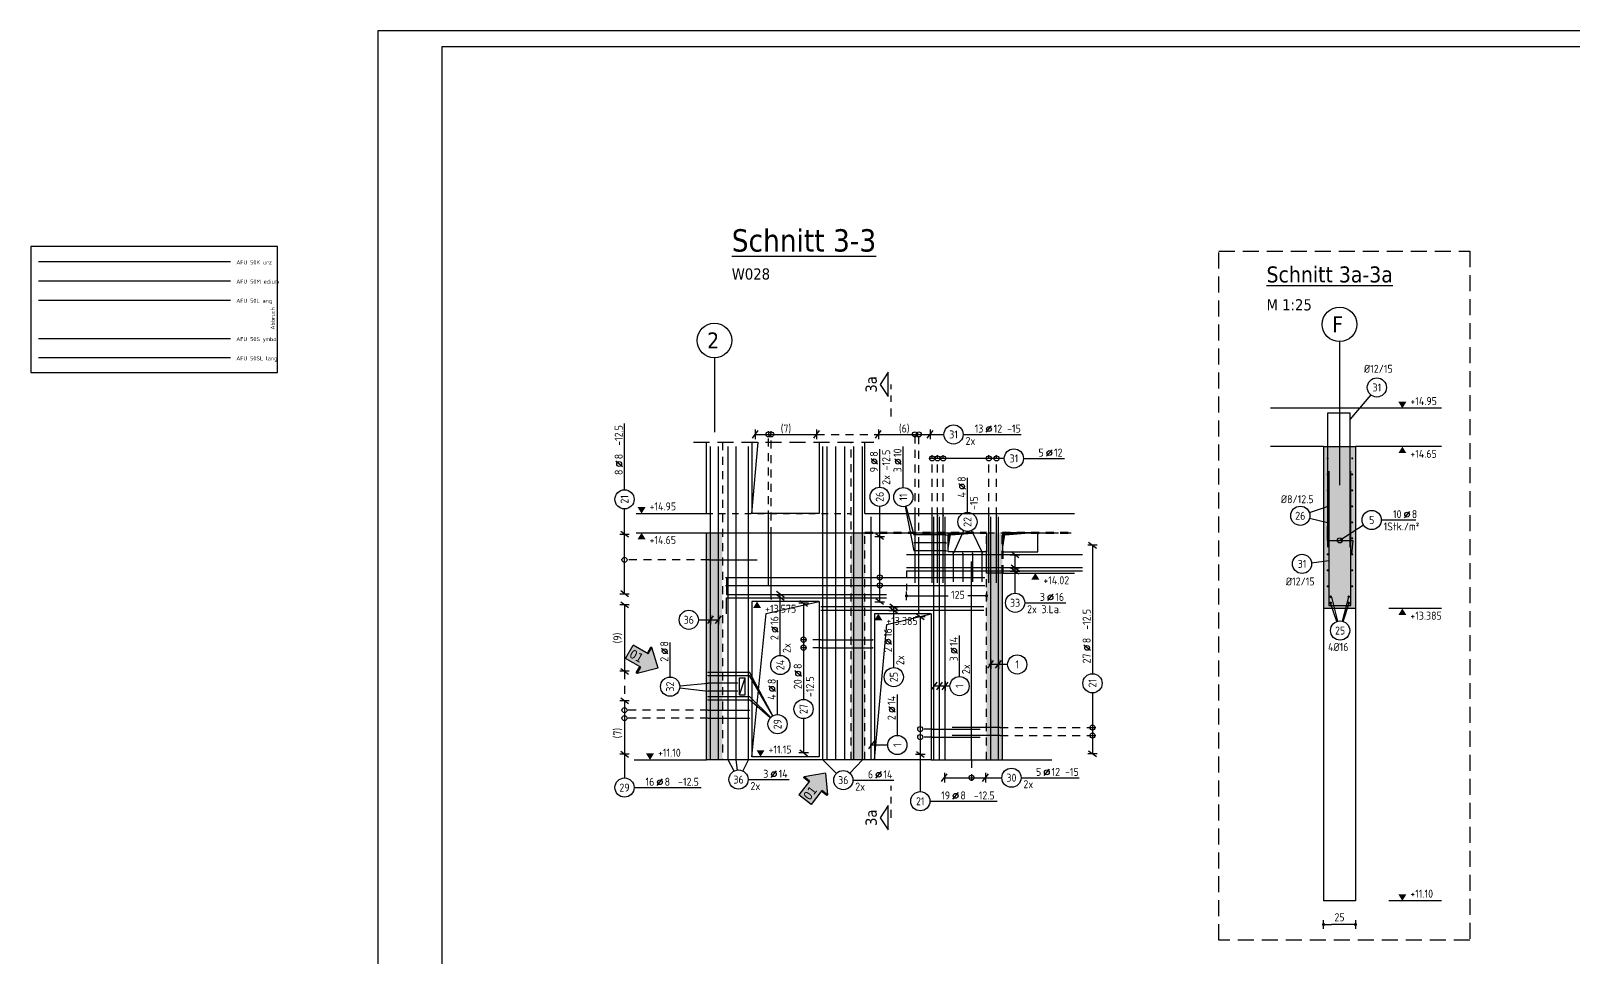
# Model space of a CAD drawing. Extents: x -4 to 83.9, y -5.7 to 50.5.
# Drawn here: x 0.58 to 24.68, y 28.98 to 43.46 of the extents above; entities that cross this region are included whole.
import ezdxf
from ezdxf.enums import TextEntityAlignment as Align

# ---------------------------------------------------------------- set-up
doc = ezdxf.new("R2010")
doc.units = 0
doc.header["$LTSCALE"] = 0.5
for name, pattern in [('AUSGEZOGEN', [1000.01, 1000, 0.01]), ('DASHDOTSMALL', [1.05, 0.5, -0.25, 0.05, -0.25]), ('DASHED', [0.75, 0.5, -0.25]), ('DOT', [0.175, 0.05, -0.125]), ('HIDDEN', [0.375, 0.25, -0.125]), ('HIDDEN4', [0.12, 0.02, -0.1]), ('PUNKT', [0.175, 0.05, -0.125]), ('STRICHLINIE', [0.75, 0.5, -0.25]), ('STRICHPUNKT2', [0.55, 0.25, -0.125, 0.05, -0.125]), ('VERDECKT', [0.375, 0.25, -0.125])]:
    doc.linetypes.add(name, pattern=pattern)
for name, color, linetype in [('ACHSEN', 7, 'Continuous'), ('AFU', 7, 'Continuous'), ('BETON', 7, 'Continuous'), ('DETAIL', 7, 'Continuous'), ('DRUEBER', 7, 'Continuous'), ('grau_hell', 7, 'Continuous'), ('grau_mittel', 7, 'Continuous'), ('HILFE', 7, 'Continuous'), ('index', 7, 'Continuous'), ('koten', 7, 'Continuous'), ('MASSE', 7, 'Continuous'), ('OBJEKT', 7, 'Continuous'), ('RAHMEN', 7, 'Continuous'), ('RND', 7, 'Continuous'), ('RND-1', 7, 'Continuous'), ('SCHATTEN', 15, 'Continuous'), ('SCHNITTE', 7, 'Continuous'), ('SFP_Achsen', 7, 'Continuous'), ('TEXT', 7, 'Continuous'), ('VERDECKT', 7, 'Continuous')]:
    doc.layers.add(name, color=color, linetype=linetype)
doc.styles.add('helv', font='tahoma.ttf')
doc.styles.add('txt', font='isocp.shx')
doc.linetypes.add('ABBRUCH', pattern='A,0.15,-0.15,["x",Standard,S=0.07,R=0,X=-0.1,Y=-0.0238],-0.005', length=0.305)
doc.linetypes.add('AFU_50K', pattern='A,0.15,["/",Standard,S=0.2,R=0,X=-0.01,Y=-0.1],0.07,["/",Standard,S=0.2,R=0,X=-0.01,Y=-0.1],0.15', length=0.37)
doc.linetypes.add('AFU_50L', pattern='A,0.75,["/",Standard,S=0.2,R=0,X=-0.01,Y=-0.1],0.07,["/",Standard,S=0.2,R=0,X=-0.01,Y=-0.1],0.75', length=1.57)
doc.linetypes.add('AFU_50M', pattern='A,0.45,["/",Standard,S=0.2,R=0,X=-0.01,Y=-0.1],0.07,["/",Standard,S=0.2,R=0,X=-0.01,Y=-0.1],0.45', length=0.97)
doc.linetypes.add('AFU_50S', pattern='A,0,-0.15,["/",Standard,S=0.2,R=0,X=-0.01,Y=-0.1],0,-0.07,["/",Standard,S=0.2,R=0,X=-0.01,Y=-0.1],-0.15', length=0.37)
doc.linetypes.add('AFU_50SL', pattern='A,0,-0.75,["/",Standard,S=0.2,R=0,X=-0.01,Y=-0.1],0,-0.07,["/",Standard,S=0.2,R=0,X=-0.01,Y=-0.1],-0.75', length=1.57)
doc.dimstyles.new('DOT_I', dxfattribs={"dimscale": 0.5, "dimtxt": 0.25, "dimasz": 0.25, "dimexe": 0.1, "dimexo": 0.3, "dimgap": 0.1, "dimtad": 1, "dimdec": 3, "dimzin": 3, "dimtxsty": 'txt', "dimblk": 'DOT', "dimblk1": 'DOT', "dimblk2": 'DOT', "dimsah": 1, "dimcen": 0.1, "dimse1": 1, "dimse2": 1, "dimazin": 0, "dimtfac": 1, "dimtdec": 4, "dimtix": 1, "dimtmove": 2, "dimatfit": 3, "dimfxl": 0, "dimtvp": 1, "dimtolj": 1, "dimtzin": 0, "dimarcsym": 0})

# ---------------------------------------------------------------- blocks, each defined once
blk = doc.blocks.new('DINA0')
at = {"layer": 'RAHMEN'}
for p, q in [((0, 84.1), (0, 0)), ((118.9, 84.1), (0, 84.1))]:
    blk.add_line(p, q, dxfattribs=at)
at = {"layer": 'RAHMEN', "color": 5}
for p, q in [((118.4, 83.6), (2, 83.6)), ((2, 83.6), (2, 0.5))]:
    blk.add_line(p, q, dxfattribs=at)
blk = doc.blocks.new('RND_LEI')
at = {"layer": 'RND', "color": 7, "linetype": 'Continuous'}
blk.add_line((1.022, 0.066), (1.19, 0.27), dxfattribs=at)
for centre, radius in [((0, 0), 0.3), ((1.106, 0.168), 0.075)]:
    blk.add_circle(centre, radius, dxfattribs=at)
at = {"layer": 'RND', "color": 7, "linetype": 'Continuous', "style": 'txt'}
blk.add_attdef('POSL', text='', height=0.25, dxfattribs=at).set_placement((0, 0), align=Align.MIDDLE)
blk.add_attdef('ANZ', text='', height=0.25, dxfattribs=at).set_placement((0.931, 0.057), align=Align.RIGHT)
for tag, p in [('DUM', (1.253, 0.057)), ('ABSTD', (1.674, 0.057)), ('POSTXT', (0.374, -0.327))]:
    blk.add_attdef(tag, p, '', height=0.25, dxfattribs=at)
blk = doc.blocks.new('lei_gre')
at = {"layer": 'RND', "color": 7, "linetype": 'Continuous'}
for p, q in [((-0.09, -0.12), (0.09, 0.12)), ((0, 0.15), (0, -0.15))]:
    blk.add_line(p, q, dxfattribs=at)
blk = doc.blocks.new('RND_HIN')
at = {"layer": 'RND', "color": 7, "linetype": 'Continuous'}
blk.add_circle((0, 0), 0.3, dxfattribs=at)
at = {"layer": 'RND', "color": 7, "linetype": 'Continuous', "style": 'txt'}
blk.add_attdef('POSI', text='', height=0.25, dxfattribs=at).set_placement((0, 0), align=Align.MIDDLE)
blk = doc.blocks.new('okrd_o')
at = {"layer": 'koten', "color": 7, "linetype": 'Continuous'}
blk.add_solid([(-0.125, 0.202), (0.125, 0.202), (0, 0)], dxfattribs=at)
at = {"layer": 'koten', "style": 'txt'}
blk.add_attdef('OKRD', (0.25, 0.1), '', height=0.25, dxfattribs=at)
blk = doc.blocks.new('okrd_u')
at = {"layer": 'koten', "color": 7, "linetype": 'Continuous'}
blk.add_solid([(-0.125, -0.202), (0.125, -0.202), (0, 0)], dxfattribs=at)
at = {"layer": 'koten', "style": 'txt'}
blk.add_attdef('OKRD', (0.25, -0.35), '', height=0.25, dxfattribs=at)
blk = doc.blocks.new('DOT')
at = {"layer": 'MASSE', "color": 7, "linetype": 'Continuous'}
for p, q in [((0, 0), (-1, 0)), ((0, 0.54), (0, -0.54))]:
    blk.add_line(p, q, dxfattribs=at)
at = {"layer": 'MASSE', "color": 7, "linetype": 'Continuous', "const_width": 0.2}
blk.add_lwpolyline([(-0.1, 0, 1), (0.1, 0, 1)], format="xyb", close=True, dxfattribs=at)
blk = doc.blocks.new('*D28')
at = {"layer": 'Defpoints', "color": 0, "linetype": 'AUSGEZOGEN', "transparency": 16777216}
for p in [(20.776, 29.488), (20.776, 29.488), (21.276, 29.488)]:
    blk.add_point(p, dxfattribs=at)
at = {"layer": 'MASSE', "color": 0, "linetype": 'AUSGEZOGEN', "lineweight": -2, "transparency": 16777216}
blk.add_line((21.151, 29.488), (20.901, 29.488), dxfattribs=at)
at = {"layer": 'MASSE', "color": 0, "linetype": 'AUSGEZOGEN', "lineweight": -2, "transparency": 16777216, "xscale": 0.125, "yscale": 0.125, "zscale": 0.125, "rotation": 180}
blk.add_blockref('DOT', (20.776, 29.488), dxfattribs=at)
at = {"layer": 'MASSE', "color": 0, "linetype": 'AUSGEZOGEN', "lineweight": -2, "transparency": 16777216, "xscale": 0.125, "yscale": 0.125, "zscale": 0.125}
blk.add_blockref('DOT', (21.276, 29.488), dxfattribs=at)
at = {"layer": 'MASSE', "color": 0, "linetype": 'AUSGEZOGEN', "transparency": 16777216, "insert": (21.026, 29.601), "char_height": 0.125, "attachment_point": 5, "style": 'txt'}
blk.add_mtext('\\A1;25', dxfattribs=at)
blk = doc.blocks.new('SCHN-2')
at = {"layer": 'SCHNITTE', "color": 6, "linetype": 'Continuous'}
blk.add_lwpolyline([(0.378, 0.088), (0, 0.34), (-0.378, 0.088)], close=True, dxfattribs=at)
at = {"layer": 'SCHNITTE', "color": 1, "linetype": 'DASHDOTSMALL', "style": 'helv'}
blk.add_attdef('SCHN-2', text='', height=0.35, dxfattribs=at).set_placement((0, 0.45), align=Align.CENTER)
blk = doc.blocks.new('*D49')
at = {"layer": 'Defpoints', "color": 0, "linetype": 'AUSGEZOGEN', "transparency": 16777216}
for p in [(14.261, 34.625), (14.261, 34.625), (15.511, 34.625)]:
    blk.add_point(p, dxfattribs=at)
at = {"layer": 'MASSE', "color": 0, "linetype": 'AUSGEZOGEN', "lineweight": -2, "transparency": 16777216}
for p, q in [((14.386, 34.625), (14.913, 34.625)), ((15.386, 34.625), (15.218, 34.625))]:
    blk.add_line(p, q, dxfattribs=at)
at = {"layer": 'MASSE', "color": 0, "linetype": 'AUSGEZOGEN', "lineweight": -2, "transparency": 16777216, "xscale": 0.125, "yscale": 0.125, "zscale": 0.125, "rotation": 180}
blk.add_blockref('DOT', (14.261, 34.625), dxfattribs=at)
at = {"layer": 'MASSE', "color": 0, "linetype": 'AUSGEZOGEN', "lineweight": -2, "transparency": 16777216, "xscale": 0.125, "yscale": 0.125, "zscale": 0.125}
blk.add_blockref('DOT', (15.511, 34.625), dxfattribs=at)
at = {"layer": 'MASSE', "color": 0, "linetype": 'AUSGEZOGEN', "transparency": 16777216, "insert": (15.065, 34.641), "char_height": 0.125, "attachment_point": 5, "style": 'txt'}
blk.add_mtext('\\A1;125', dxfattribs=at)
blk = doc.blocks.new('hin_ind5')
at = {"layer": 'grau_hell', "linetype": 'AUSGEZOGEN'}
h = blk.add_hatch(color=9, dxfattribs=at)
h.dxf.hatch_style = 2
h.paths.add_polyline_path([(0, 0), (0.619, -0.577), (0.619, -0.3), (1.306, -0.3), (1.306, 0.3), (0.619, 0.3), (0.619, 0.577)])
h.paths.add_polyline_path([(0.34, -0.274), (1.311, -0.274), (1.311, 0.274), (0.34, 0.274)], flags=9)
at = {"layer": 'OBJEKT', "linetype": 'AUSGEZOGEN'}
for points in [[(0.619, 0.3), (0.66, 0.3), (0.66, 0.577), (0.619, 0.577)], [(0.619, -0.577), (0.66, -0.577), (0.66, -0.3), (0.619, -0.3)]]:
    blk.add_hatch(color=1, dxfattribs=at).paths.add_polyline_path(points)
at = {"layer": 'OBJEKT', "color": 1, "linetype": 'AUSGEZOGEN'}
for p, q in [((0, 0), (0.619, 0.577)), ((0, 0), (0.619, -0.577)), ((0.619, 0.577), (0.619, 0.3)), ((0.619, 0.577), (0.66, 0.577)), ((0.619, 0.3), (1.306, 0.3)), ((0.66, 0.577), (0.66, 0.3)), ((1.306, 0.3), (1.306, -0.3)), ((0.619, -0.3), (0.619, -0.577)), ((0.619, -0.3), (1.306, -0.3)), ((0.66, -0.3), (0.66, -0.577))]:
    blk.add_line(p, q, dxfattribs=at)
at = {"layer": 'OBJEKT', "color": 7, "linetype": 'AUSGEZOGEN'}
blk.add_line((0.619, -0.577), (0.66, -0.577), dxfattribs=at)
at = {"layer": 'index', "color": 1, "linetype": 'Continuous', "style": 'helv'}
blk.add_attdef('INDEX', text='', height=0.35, rotation=360, dxfattribs=at).set_placement((1.259, 0), align=Align.MIDDLE_RIGHT)

msp = doc.modelspace()

# ---------------------------------------------------------------- hatches: boundary and pattern name
at = {"layer": 'grau_mittel'}
msp.add_hatch(color=61, dxfattribs=at).paths.add_polyline_path([(20.776, 34.4272), (21.276, 34.4272), (21.276, 36.9572), (20.776, 36.9572)])
h = msp.add_hatch(color=61, dxfattribs=at)
h.paths.add_polyline_path([(15.7612, 34.9806), (15.5112, 34.9806), (15.5112, 32.0606), (15.7612, 32.0606)])
h.paths.add_polyline_path([(15.7612, 35.6106), (15.5112, 35.6106), (15.5112, 35.3107), (15.5112, 34.9806), (15.7612, 34.9806)])
h.paths.add_polyline_path([(11.3862, 35.6106), (11.1362, 35.6106), (11.1362, 32.0606), (11.3862, 32.0606)])
h.paths.add_polyline_path([(13.3958, 32.0606), (13.6112, 32.0606), (13.6112, 35.6106), (13.3958, 35.6106)])

# ---------------------------------------------------------------- linework, layer by layer
at = {"layer": 'ACHSEN', "color": 140, "linetype": 'AUSGEZOGEN'}
for p, q in [((21.026, 38.5985), (21.026, 36.3527)), ((11.2612, 38.3465), (11.2612, 37.184))]:
    msp.add_line(p, q, dxfattribs=at)
at = {"layer": 'AFU', "color": 8, "linetype": 'AFU_50K'}
for p, q in [((3.7014, 39.8441), (0.7014, 39.8441)), ((20.776, 36.9572), (21.276, 36.9572)), ((15.5112, 34.9806), (15.5112, 35.3107)), ((15.5112, 34.9806), (15.5112, 35.3107)), ((15.7612, 34.9806), (15.5112, 34.9806)), ((21.276, 29.8572), (20.776, 29.8572))]:
    msp.add_line(p, q, dxfattribs=at)
at = {"layer": 'AFU', "color": 8, "linetype": 'AFU_50M'}
msp.add_line((3.7014, 39.5441), (0.7014, 39.5441), dxfattribs=at)
at = {"layer": 'AFU', "color": 8, "linetype": 'AFU_50L'}
for p, q in [((3.7014, 39.2441), (0.7014, 39.2441)), ((11.1362, 35.6106), (15.5112, 35.6106)), ((13.7609, 32.0606), (11.1362, 32.0606)), ((14.6459, 32.0606), (15.7612, 32.0606))]:
    msp.add_line(p, q, dxfattribs=at)
at = {"layer": 'AFU', "color": 8, "linetype": 'AFU_50S'}
msp.add_line((3.7014, 38.6441), (0.7014, 38.6441), dxfattribs=at)
at = {"layer": 'AFU', "color": 8, "linetype": 'AFU_50SL'}
msp.add_line((3.7014, 38.3441), (0.7014, 38.3441), dxfattribs=at)
at = {"layer": 'AFU', "color": 8, "linetype": 'ABBRUCH'}
msp.add_lwpolyline([(0.5829, 38.1179), (4.4374, 38.1179), (4.4374, 40.0847), (0.5829, 40.0847)], close=True, dxfattribs=at)
at = {"layer": 'BETON', "color": 6, "linetype": 'AUSGEZOGEN'}
for p, q in [((22.6182, 37.5572), (19.9491, 37.5572)), ((11.1362, 35.9106), (11.1362, 37.0248)), ((11.8462, 37.0248), (11.8462, 35.9106)), ((12.8962, 37.0248), (12.8962, 35.9106)), ((13.6112, 35.9106), (13.6112, 37.0248)), ((20.776, 36.9572), (19.9491, 36.9572)), ((20.776, 36.9572), (20.776, 34.4272)), ((22.6182, 36.9572), (21.276, 36.9572)), ((21.276, 36.9572), (21.276, 34.4272)), ((10.0388, 35.9106), (11.1362, 35.9106)), ((12.8962, 35.9106), (11.8462, 35.9106)), ((13.6112, 35.9106), (16.8835, 35.9106)), ((10.0388, 35.6106), (11.1362, 35.6106)), ((11.1362, 32.0606), (11.1362, 35.6106)), ((15.7612, 32.0606), (15.7612, 34.9806)), ((15.7612, 34.9806), (16.8835, 34.9806)), ((11.8462, 34.5356), (11.8462, 32.1106)), ((12.8962, 34.5356), (11.8462, 34.5356)), ((12.8962, 34.5356), (12.8962, 32.1106)), ((13.7609, 34.3456), (13.7609, 32.0606)), ((14.6459, 34.3456), (13.7609, 34.3456)), ((14.6459, 34.3456), (14.6459, 32.0606)), ((21.276, 34.4272), (20.776, 34.4272)), ((11.6512, 33.0756), (11.6512, 33.3456)), ((11.6512, 33.3456), (11.7412, 33.3456)), ((11.7412, 33.0756), (11.7412, 33.3456)), ((11.6512, 33.0756), (11.7412, 33.0756)), ((10.006, 32.0606), (11.1362, 32.0606)), ((12.8962, 32.1106), (11.8462, 32.1106)), ((14.6459, 32.0606), (13.7609, 32.0606)), ((15.7612, 32.0606), (16.5322, 32.0606))]:
    msp.add_line(p, q, dxfattribs=at)
for points in [[(15.5112, 35.6106), (15.5112, 35.3107), (14.9112, 35.3107), (14.9112, 35.6106)], [(15.7612, 35.6107), (15.7612, 35.3107), (16.3112, 35.3107), (16.3112, 35.6107)]]:
    msp.add_lwpolyline(points, close=True, dxfattribs=at)
at = {"layer": 'DETAIL', "color": 102, "linetype": 'STRICHLINIE'}
msp.add_lwpolyline([(19.1416, 29.2407), (19.1416, 40.0127), (23.0618, 40.0127), (23.0618, 29.2407)], close=True, dxfattribs=at)
at = {"layer": 'DRUEBER', "color": 7, "linetype": 'PUNKT'}
msp.add_line((11.1362, 35.9106), (13.3958, 35.9106), dxfattribs=at)
at = {"layer": 'DRUEBER', "color": 7, "linetype": 'DOT'}
msp.add_line((11.1362, 35.6106), (16.8835, 35.6106), dxfattribs=at)
at = {"layer": 'HILFE', "color": 102, "linetype": 'DASHED'}
msp.add_line((10.936, 37.0248), (13.7519, 37.0248), dxfattribs=at)
at = {"layer": 'HILFE', "color": 102, "linetype": 'AUSGEZOGEN'}
for p, q in [((11.8462, 35.9106), (11.9466, 37.0248)), ((12.0709, 34.3473), (12.8962, 34.5356)), ((11.8462, 32.1106), (12.0709, 34.3473)), ((13.9536, 34.1787), (14.6459, 34.3456)), ((22.6182, 34.4272), (21.7973, 34.4272)), ((13.7609, 32.0606), (13.9536, 34.1787)), ((22.6182, 29.8572), (21.7973, 29.8572))]:
    msp.add_line(p, q, dxfattribs=at)
at = {"layer": 'MASSE', "color": 102, "linetype": 'HIDDEN4'}
msp.add_line((14.2612, 35.0105), (14.2612, 34.6255), dxfattribs=at)
at = {"layer": 'OBJEKT', "color": 7, "linetype": 'AUSGEZOGEN'}
for p, q in [((20.776, 34.4272), (20.776, 29.8572)), ((21.276, 34.4272), (21.276, 29.8572)), ((11.6512, 33.0756), (11.7412, 33.3456))]:
    msp.add_line(p, q, dxfattribs=at)
at = {"layer": 'RND', "color": 102, "linetype": 'AUSGEZOGEN'}
for p, q in [((21.5128, 37.7676), (21.186, 37.3799)), ((15.7898, 36.7733), (14.6259, 36.7733)), ((14.241, 36.0219), (14.3782, 35.3274)), ((14.2525, 36.0246), (14.3782, 35.5774)), ((20.555, 35.9259), (20.8401, 36.0241)), ((20.559, 35.8419), (20.8401, 35.7741)), ((21.4025, 35.7297), (21.0325, 35.4918)), ((15.1532, 35.6438), (14.9964, 35.2921)), ((15.2786, 35.6454), (15.4464, 35.2921)), ((15.9587, 34.6673), (15.9587, 35.2666)), ((20.5894, 35.1437), (20.8606, 35.1779)), ((12.2901, 33.6941), (12.2901, 34.6483)), ((20.9855, 34.2241), (20.8804, 34.524)), ((20.9985, 34.228), (20.9037, 34.6056)), ((21.0721, 34.2279), (21.1692, 34.6085)), ((21.0818, 34.2251), (21.175, 34.5094)), ((11.0109, 34.2505), (11.3422, 34.2505)), ((14.0628, 33.5054), (14.0628, 34.4521)), ((15.8417, 33.5528), (15.5453, 33.5528)), ((10.7184, 33.2201), (11.1612, 33.2613)), ((12.1761, 32.7512), (11.8104, 33.4298)), ((12.1725, 32.7492), (11.8104, 33.3798)), ((10.718, 33.1886), (11.1612, 33.1363)), ((12.1404, 32.7244), (11.8104, 33.0493)), ((14.9408, 33.2147), (14.6844, 33.2147)), ((12.1341, 32.7176), (11.8104, 32.9993)), ((13.969, 32.2933), (13.6923, 32.2933)), ((11.5672, 31.8856), (11.4742, 32.0606)), ((11.6196, 31.902), (11.6005, 32.0606)), ((11.7059, 31.8866), (11.7951, 32.0606)), ((13.1674, 31.8497), (12.9535, 32.0606)), ((13.3776, 31.8531), (13.5747, 32.0606))]:
    msp.add_line(p, q, dxfattribs=at)
at = {"layer": 'RND', "color": 7, "linetype": 'AUSGEZOGEN'}
for p, q in [((9.8568, 36.2831), (9.8568, 37.3196)), ((11.8993, 37.1484), (12.8578, 37.1484)), ((13.8219, 37.1484), (14.6308, 37.1484)), ((14.6308, 37.1484), (14.8465, 37.1484)), ((15.1465, 37.1484), (16.0527, 37.1484)), ((13.8431, 36.3239), (13.8431, 36.9184)), ((14.2119, 36.3191), (14.2119, 36.9591)), ((16.0898, 36.7733), (16.7298, 36.7733)), ((15.2142, 35.9308), (15.2142, 36.4708)), ((9.8568, 35.5872), (9.8568, 35.9831)), ((13.8431, 35.5512), (13.8431, 36.0239)), ((21.6787, 35.8108), (22.2187, 35.8108)), ((9.8568, 34.656), (9.8568, 35.5872)), ((13.8431, 34.5326), (13.8431, 35.5512)), ((17.1672, 35.4178), (17.1672, 33.4084)), ((9.8568, 34.4865), (9.8568, 33.4453)), ((12.6537, 34.5082), (12.6537, 33.0055)), ((16.1087, 34.5173), (16.7487, 34.5173)), ((12.2901, 33.6941), (12.2901, 34.3341)), ((14.4768, 34.2986), (14.4768, 32.1475)), ((14.0628, 33.5054), (14.0628, 34.1454)), ((15.0908, 33.3647), (15.0908, 34.0047)), ((10.569, 33.3562), (10.569, 33.8962)), ((12.2473, 32.7691), (12.2473, 33.3091)), ((14.119, 32.4433), (14.119, 33.0833)), ((17.1672, 33.1084), (17.1672, 32.1568)), ((9.8568, 32.9861), (9.8568, 32.1504)), ((12.6537, 32.7055), (12.6537, 32.1709)), ((9.8568, 32.1504), (9.8568, 31.7778)), ((14.4768, 32.1475), (14.4768, 31.5646)), ((10.0068, 31.6278), (11.053, 31.6278)), ((11.7876, 31.7531), (12.4276, 31.7531)), ((13.4242, 31.7444), (14.0642, 31.7444)), ((14.8536, 31.7819), (15.4953, 31.7819)), ((15.4953, 31.7819), (15.7512, 31.7819)), ((16.0512, 31.7819), (16.9574, 31.7819)), ((14.6268, 31.4146), (15.6793, 31.4146))]:
    msp.add_line(p, q, dxfattribs=at)
at = {"layer": 'RND', "color": 102, "linetype": 'VERDECKT'}
for p, q in [((12.1051, 35.8322), (12.1051, 37.1984)), ((12.147, 35.5761), (12.147, 37.1984)), ((14.3945, 35.8804), (14.3945, 37.1984)), ((14.4534, 35.419), (14.4534, 37.1984)), ((14.6612, 35.8804), (14.6612, 36.8233)), ((14.7464, 35.8804), (14.7464, 36.8233)), ((14.8353, 35.8804), (14.8353, 36.8233)), ((15.5466, 35.8804), (15.5466, 36.8233)), ((15.6687, 35.8804), (15.6687, 36.8233)), ((11.1764, 35.1883), (9.8068, 35.1883)), ((12.9259, 33.9398), (12.6037, 33.9398)), ((12.9259, 33.8148), (12.6037, 33.8148)), ((11.1612, 32.838), (9.8068, 32.838)), ((11.1612, 32.713), (9.8068, 32.713)), ((14.6643, 32.5417), (14.4268, 32.5417)), ((15.7266, 32.5658), (17.2172, 32.5658)), ((14.6643, 32.4167), (14.4268, 32.4167)), ((15.7266, 32.4408), (17.2172, 32.4408)), ((15.2772, 32.0606), (15.2772, 31.7319))]:
    msp.add_line(p, q, dxfattribs=at)
at = {"layer": 'RND', "color": 7, "linetype": 'VERDECKT'}
for p, q in [((12.8578, 37.1484), (13.8219, 37.1484)), ((9.8568, 33.4453), (9.8568, 32.9861))]:
    msp.add_line(p, q, dxfattribs=at)
at = {"layer": 'RND', "color": 1, "linetype": 'AUSGEZOGEN'}
for points in [[(20.846, 35.3847), (20.846, 37.4847), (21.186, 37.4847), (21.186, 35.3847)], [(11.2022, 32.0606), (11.2022, 36.9606)], [(11.3242, 32.0606), (11.3242, 36.9606)], [(11.4742, 32.0606), (11.4742, 36.9606)], [(11.6005, 32.0606), (11.6005, 36.9606)], [(11.7951, 32.0606), (11.7951, 36.9606)], [(12.9535, 32.0606), (12.9535, 36.9606)], [(13.0235, 32.0606), (13.0235, 36.9606)], [(13.1565, 32.0606), (13.1565, 36.9606)], [(13.2963, 32.0606), (13.2963, 36.9606)], [(13.4386, 32.0606), (13.4386, 36.9606)], [(13.5747, 32.0606), (13.5747, 36.9606)], [(20.8606, 36.5765), (20.8606, 34.4765), (21.2006, 34.4765), (21.2006, 36.5765)], [(12.1051, 34.7822), (12.1051, 35.8322)], [(13.7109, 32.0606), (13.7109, 35.8606)], [(14.3945, 34.8304), (14.3945, 35.8804)], [(14.6612, 34.8304), (14.6612, 35.8804)], [(14.6907, 32.0606), (14.6907, 35.8606)], [(14.7464, 34.8304), (14.7464, 35.8804)], [(14.776, 32.0606), (14.776, 35.8606)], [(14.8353, 34.8304), (14.8353, 35.8804)], [(14.8659, 32.0606), (14.8659, 35.8606)], [(15.5466, 34.8304), (15.5466, 35.8804)], [(15.5772, 32.0606), (15.5772, 35.8606)], [(15.6687, 34.8304), (15.6687, 35.8804)], [(15.6992, 32.0606), (15.6992, 35.8606)], [(12.147, 34.5761), (12.147, 35.6261)], [(14.8782, 35.5774), (14.3782, 35.5774)], [(14.8782, 35.4524), (14.3782, 35.4524)], [(14.4534, 34.369), (14.4534, 35.419)], [(11.1764, 35.1883), (11.9264, 35.1883)], [(17.0112, 35.2666), (14.2612, 35.2666)], [(14.8782, 35.3274), (14.3782, 35.3274)], [(14.9902, 35.2921), (14.9902, 34.8421)], [(15.1402, 35.2921), (15.1402, 34.8421)], [(15.2902, 35.2921), (15.2902, 34.8421)], [(15.4402, 35.2921), (15.4402, 34.8421)], [(17.0112, 35.0605), (14.2612, 35.0605)], [(17.0112, 35.0105), (14.2612, 35.0105)], [(15.2772, 32.0606), (15.2772, 35.1606)], [(11.4362, 34.9131), (15.4862, 34.9131)], [(11.4362, 34.7881), (15.4862, 34.7881)], [(11.4488, 34.8983), (11.4488, 34.6483), (13.9488, 34.6483)], [(11.4488, 34.3457), (11.4488, 34.5957), (13.9488, 34.5957)], [(15.4712, 34.4521), (12.9212, 34.4521)], [(15.4712, 34.3957), (12.9212, 34.3957)], [(12.9259, 33.9398), (13.7359, 33.9398)], [(12.9259, 33.8148), (13.7359, 33.8148)], [(11.1612, 33.4298), (11.8104, 33.4298)], [(11.1612, 33.3798), (11.8104, 33.3798)], [(11.6212, 33.2613), (11.1612, 33.2613)], [(11.6212, 33.1363), (11.1612, 33.1363)], [(11.1612, 33.0493), (11.8104, 33.0493)], [(11.1612, 32.9993), (11.8104, 32.9993)], [(11.1612, 32.838), (11.8104, 32.838)], [(11.1612, 32.713), (11.8104, 32.713)], [(14.6643, 32.5417), (15.4143, 32.5417)], [(15.7266, 32.5658), (14.9766, 32.5658)], [(14.6643, 32.4167), (15.4143, 32.4167)], [(15.7266, 32.4408), (14.9766, 32.4408)]]:
    msp.add_lwpolyline(points, dxfattribs=at)
at = {"layer": 'RND', "color": 7, "linetype": 'AUSGEZOGEN'}
for points, const_width in [([(20.8321, 36.7741, 1), (20.8481, 36.7741, 1)], 0.016), ([(21.2169, 36.7741, 1), (21.2329, 36.7741, 1)], 0.016), ([(20.8321, 36.5241, 1), (20.8481, 36.5241, 1)], 0.016), ([(21.2169, 36.5241, 1), (21.2329, 36.5241, 1)], 0.016), ([(20.8321, 36.2741, 1), (20.8481, 36.2741, 1)], 0.016), ([(21.2169, 36.2741, 1), (21.2329, 36.2741, 1)], 0.016), ([(20.8321, 36.0241, 1), (20.8481, 36.0241, 1)], 0.016), ([(21.2169, 36.0241, 1), (21.2329, 36.0241, 1)], 0.016), ([(12.0988, 35.8322, 1), (12.1113, 35.8322, 1)], 0.0125), ([(14.3882, 35.8804, 1), (14.4007, 35.8804, 1)], 0.0125), ([(14.6549, 35.8804, 1), (14.6674, 35.8804, 1)], 0.0125), ([(14.7401, 35.8804, 1), (14.7526, 35.8804, 1)], 0.0125), ([(14.8291, 35.8804, 1), (14.8416, 35.8804, 1)], 0.0125), ([(15.5404, 35.8804, 1), (15.5529, 35.8804, 1)], 0.0125), ([(15.6624, 35.8804, 1), (15.6749, 35.8804, 1)], 0.0125), ([(20.8321, 35.7741, 1), (20.8481, 35.7741, 1)], 0.016), ([(21.2169, 35.7741, 1), (21.2329, 35.7741, 1)], 0.016), ([(14.8844, 35.5774, -1), (14.8719, 35.5774, -1)], 0.0125), ([(14.8844, 35.4524, -1), (14.8719, 35.4524, -1)], 0.0125), ([(20.8321, 35.5241, 1), (20.8481, 35.5241, 1)], 0.016), ([(21.2169, 35.5241, 1), (21.2329, 35.5241, 1)], 0.016), ([(11.1702, 35.1883, 1), (11.1827, 35.1883, 1)], 0.0125), ([(14.8844, 35.3274, -1), (14.8719, 35.3274, -1)], 0.0125), ([(14.9839, 35.2921, 1), (14.9964, 35.2921, 1)], 0.0125), ([(15.1339, 35.2921, 1), (15.1464, 35.2921, 1)], 0.0125), ([(15.2839, 35.2921, 1), (15.2964, 35.2921, 1)], 0.0125), ([(15.4339, 35.2921, 1), (15.4464, 35.2921, 1)], 0.0125), ([(20.8321, 35.2741, 1), (20.8481, 35.2741, 1)], 0.016), ([(21.2169, 35.2741, 1), (21.2329, 35.2741, 1)], 0.016), ([(20.8321, 35.0241, 1), (20.8481, 35.0241, 1)], 0.016), ([(21.2169, 35.0241, 1), (21.2329, 35.0241, 1)], 0.016), ([(20.8321, 34.7741, 1), (20.8481, 34.7741, 1)], 0.016), ([(21.2169, 34.7741, 1), (21.2329, 34.7741, 1)], 0.016), ([(12.1408, 34.5761, 1), (12.1533, 34.5761, 1)], 0.0125), ([(20.8777, 34.611, 1), (20.8977, 34.611, 1)], 0.02), ([(20.8777, 34.5147, 1), (20.8977, 34.5147, 1)], 0.02), ([(21.1603, 34.611, 1), (21.1803, 34.611, 1)], 0.02), ([(21.1603, 34.5147, 1), (21.1803, 34.5147, 1)], 0.02), ([(14.4472, 34.369, 1), (14.4597, 34.369, 1)], 0.0125), ([(12.9209, 33.9398, 1), (12.9309, 33.9398, 1)], 0.01), ([(12.9209, 33.8148, 1), (12.9309, 33.8148, 1)], 0.01), ([(13.7309, 33.9398, 1), (13.7409, 33.9398, 1)], 0.01), ([(13.7309, 33.8148, 1), (13.7409, 33.8148, 1)], 0.01), ([(11.1562, 33.4298, 1), (11.1662, 33.4298, 1)], 0.01), ([(11.1562, 33.3798, 1), (11.1662, 33.3798, 1)], 0.01), ([(11.1562, 33.2613, 1), (11.1662, 33.2613, 1)], 0.01), ([(11.6162, 33.2613, 1), (11.6262, 33.2613, 1)], 0.01), ([(11.8054, 33.4298, 1), (11.8154, 33.4298, 1)], 0.01), ([(11.8054, 33.3798, 1), (11.8154, 33.3798, 1)], 0.01), ([(11.1562, 33.1363, 1), (11.1662, 33.1363, 1)], 0.01), ([(11.1562, 33.0493, 1), (11.1662, 33.0493, 1)], 0.01), ([(11.1562, 32.9993, 1), (11.1662, 32.9993, 1)], 0.01), ([(11.6162, 33.1363, 1), (11.6262, 33.1363, 1)], 0.01), ([(11.8054, 33.0493, 1), (11.8154, 33.0493, 1)], 0.01), ([(11.8054, 32.9993, 1), (11.8154, 32.9993, 1)], 0.01), ([(11.1562, 32.838, 1), (11.1662, 32.838, 1)], 0.01), ([(11.8054, 32.838, 1), (11.8154, 32.838, 1)], 0.01), ([(11.1562, 32.713, 1), (11.1662, 32.713, 1)], 0.01), ([(11.8054, 32.713, 1), (11.8154, 32.713, 1)], 0.01), ([(14.6727, 32.5417, 1), (14.6827, 32.5417, 1)], 0.01), ([(15.7216, 32.5658, 1), (15.7316, 32.5658, 1)], 0.01), ([(14.6727, 32.4167, 1), (14.6827, 32.4167, 1)], 0.01), ([(15.7216, 32.4408, 1), (15.7316, 32.4408, 1)], 0.01)]:
    msp.add_lwpolyline(points, format="xyb", close=True, dxfattribs=dict(at, const_width=const_width))
for centre in [(12.1051, 37.1484), (12.147, 37.1484), (14.3945, 37.1484), (14.4534, 37.1484), (14.6612, 36.7733), (14.7464, 36.7733), (14.8353, 36.7733), (15.5466, 36.7733), (15.6687, 36.7733), (21.0325, 35.4918), (9.8568, 35.1883), (13.8431, 34.9131), (13.8431, 34.7881), (12.6537, 33.9398), (12.6537, 33.8148), (9.8568, 32.838), (9.8568, 32.713), (14.4768, 32.5417), (17.1672, 32.5658), (14.4768, 32.4167), (17.1672, 32.4408), (15.2772, 31.7819)]:
    msp.add_circle(centre, 0.04, dxfattribs=at)
at = {"layer": 'RND-1', "color": 1, "linetype": 'AUSGEZOGEN'}
msp.add_lwpolyline([(20.8325, 35.7118), (20.8325, 35.4918), (21.2325, 35.4918), (21.2133, 35.2727)], dxfattribs=at)
at = {"layer": 'SCHATTEN', "color": 1, "linetype": 'AUSGEZOGEN'}
for points in [[(14.9112, 35.3107, 0, 0.0489, 0), (14.9356, 35.6086, 0, 0, 0), (14.912, 35.5879, 0.0455, 0, 0), (15.5112, 35.6106, 0, 0, 0)], [(15.7612, 35.3107, 0, 0.0489, 0), (15.7856, 35.6086, 0, 0, 0), (15.7621, 35.5877, 0.0458, 0, 0), (16.3112, 35.6106, 0, 0, 0)]]:
    msp.add_lwpolyline(points, format="xyseb", dxfattribs=at)
at = {"layer": 'SCHNITTE', "color": 6, "linetype": 'STRICHPUNKT2'}
for p, q in [((14.0217, 37.4305), (14.0217, 37.9305)), ((14.0217, 31.1563), (14.0217, 31.6563))]:
    msp.add_line(p, q, dxfattribs=at)
at = {"layer": 'SFP_Achsen', "color": 7, "linetype": 'AUSGEZOGEN'}
for centre in [(21.026, 38.869), (11.2612, 38.617)]:
    msp.add_circle(centre, 0.2705, dxfattribs=at)
at = {"layer": 'VERDECKT', "color": 7, "linetype": 'VERDECKT', "lineweight": -2}
msp.add_line((11.3862, 37.0248), (11.3862, 32.0606), dxfattribs=at)
at = {"layer": 'VERDECKT', "color": 7, "linetype": 'VERDECKT'}
for p, q in [((13.3958, 32.0606), (13.3958, 37.0248)), ((13.6112, 32.0606), (13.6112, 35.6106)), ((15.5112, 32.0606), (15.5112, 35.6106))]:
    msp.add_line(p, q, dxfattribs=at)
at = {"layer": 'VERDECKT', "color": 7, "linetype": 'HIDDEN', "lineweight": 70}
for p, q in [((13.6112, 35.6106), (15.5112, 35.6106)), ((15.7612, 34.9806), (15.7612, 35.6106)), ((15.7612, 35.6106), (16.8835, 35.6106))]:
    msp.add_line(p, q, dxfattribs=at)

# ---------------------------------------------------------------- block references
at = {"layer": 'index', "color": 7, "linetype": 'AUSGEZOGEN'}
ref = msp.add_blockref('hin_ind5', (10.3848, 33.4926), dxfattribs=dict(at, xscale=0.3999999999999999, yscale=0.3999999999999999, zscale=0.3999999999999999, rotation=150.480892073998))
ref.add_attrib('INDEX', '01', dxfattribs={"color": 1, "linetype": 'Continuous', "height": 0.14, "rotation": 330.48089, "style": 'helv'}).set_placement((10.1361, 33.6335), align=Align.MIDDLE_RIGHT)
ref = msp.add_blockref('hin_ind5', (12.995, 31.8527), dxfattribs=dict(at, xscale=0.3999999999999999, yscale=0.3999999999999999, zscale=0.3999999999999999, rotation=232.3002870952723))
ref.add_attrib('INDEX', '01', dxfattribs={"color": 1, "linetype": 'Continuous', "height": 0.14, "rotation": 52.30029, "style": 'helv'}).set_placement((12.8202, 31.6266), align=Align.MIDDLE_RIGHT)
at = {"layer": 'koten', "color": 7, "linetype": 'AUSGEZOGEN', "xscale": 0.5, "yscale": 0.5, "zscale": 0.5}
for name, p, values in [('okrd_o', (22.0078, 37.5572), {'OKRD': '+14.95'}), ('okrd_u', (22.0078, 36.9572), {'OKRD': '+14.65'}), ('okrd_o', (10.1231, 35.9106), {'OKRD': '+14.95'}), ('okrd_o', (10.2551, 32.0606), {'OKRD': '+11.10'})]:
    msp.add_blockref(name, p, dxfattribs=at).add_auto_attribs(values)
at = {"layer": 'koten', "color": 102, "linetype": 'AUSGEZOGEN', "xscale": 0.5, "yscale": 0.5, "zscale": 0.5}
for p, values in [((10.1231, 35.6106), {'OKRD': '+14.65'}), ((11.9274, 34.5356), {'OKRD': '+13.575'}), ((13.8215, 34.3456), {'OKRD': '+13.385'}), ((22.0078, 34.4272), {'OKRD': '+13.385'})]:
    msp.add_blockref('okrd_u', p, dxfattribs=at).add_auto_attribs(values)
at = {"layer": 'koten', "color": 8, "linetype": 'AFU_50K', "xscale": 0.5, "yscale": 0.5, "zscale": 0.5}
msp.add_blockref('okrd_u', (16.2744, 34.9806), dxfattribs=at).add_auto_attribs({'OKRD': '+14.02'})
at = {"layer": 'koten', "color": 6, "linetype": 'AUSGEZOGEN', "xscale": 0.5, "yscale": 0.5, "zscale": 0.5}
msp.add_blockref('okrd_o', (11.9813, 32.1106), dxfattribs=at).add_auto_attribs({'OKRD': '+11.15'})
at = {"layer": 'koten', "color": 7, "linetype": 'AUSGEZOGEN'}
ref = msp.add_blockref('okrd_o', (22.0078, 29.8572), dxfattribs=dict(at, xscale=0.5, yscale=0.5, zscale=0.5))
ref.add_attrib('OKRD', '+11.10', (22.1328, 29.9072), dxfattribs={"layer": '0', "color": 0, "linetype": 'ByBlock', "height": 0.125, "style": 'txt'})
at = {"layer": 'RAHMEN', "color": 7, "linetype": 'AUSGEZOGEN', "xscale": 0.5, "yscale": 0.5, "zscale": 0.5}
msp.add_blockref('DINA0', (6.0012, 1.4073), dxfattribs=at)
at = {"layer": 'RND', "color": 7, "linetype": 'AUSGEZOGEN', "xscale": 0.5, "yscale": 0.5, "zscale": 0.5}
for name, p, values in [('RND_HIN', (21.6095, 37.8823), {'POSI': '31'}), ('RND_LEI', (14.9965, 37.1484), {'POSL': '31', 'DUM': '12', 'ANZ': '13', 'ABSTD': '-15', 'POSTXT': '2x'}), ('RND_LEI', (15.9398, 36.7733), {'POSL': '31', 'DUM': '12', 'ANZ': '5'}), ('RND_HIN', (20.4132, 35.8771), {'POSI': '26'}), ('RND_LEI', (21.5287, 35.8108), {'POSL': '5', 'DUM': '8', 'ANZ': '10', 'POSTXT': '1Stk./m²'}), ('RND_HIN', (20.4406, 35.1248), {'POSI': '31'}), ('RND_LEI', (15.9587, 34.5173), {'POSL': '33', 'DUM': '16', 'ANZ': '3', 'POSTXT': '2x 3.La.'}), ('RND_HIN', (10.8609, 34.2505), {'POSI': '36'}), ('RND_HIN', (21.0351, 34.0825), {'POSI': '25'}), ('RND_HIN', (15.9917, 33.5528), {'POSI': '1'}), ('RND_LEI', (11.6376, 31.7531), {'POSL': '36', 'DUM': '14', 'ANZ': '3', 'POSTXT': '2x'}), ('RND_LEI', (13.2742, 31.7444), {'POSL': '36', 'DUM': '14', 'ANZ': '6', 'POSTXT': '2x'}), ('RND_LEI', (15.9012, 31.7819), {'POSL': '30', 'DUM': '12', 'ANZ': '5', 'ABSTD': '-15', 'POSTXT': '2x'}), ('RND_LEI', (9.8568, 31.6278), {'POSL': '29', 'DUM': '8', 'ANZ': '16', 'ABSTD': '-12.5'}), ('RND_LEI', (14.4768, 31.4146), {'POSL': '21', 'DUM': '8', 'ANZ': '19', 'ABSTD': '-12.5'})]:
    msp.add_blockref(name, p, dxfattribs=at).add_auto_attribs(values)
at = {"layer": 'RND', "color": 7, "linetype": 'AUSGEZOGEN', "xscale": 0.5, "yscale": 0.5, "zscale": 0.5, "rotation": 90}
for p, values in [((9.8568, 36.1331), {'POSL': '21', 'DUM': '8', 'ANZ': '8', 'ABSTD': '-12.5'}), ((13.8431, 36.1739), {'POSL': '26', 'DUM': '8', 'ANZ': '9', 'POSTXT': '2x -12.5'}), ((14.2119, 36.1691), {'POSL': '11', 'DUM': '10', 'ANZ': '3'}), ((15.2142, 35.7808), {'POSL': '22', 'DUM': '8', 'ANZ': '4', 'POSTXT': '-15'}), ((12.2901, 33.5441), {'POSL': '24', 'DUM': '16', 'ANZ': '2', 'POSTXT': '2x'}), ((17.1672, 33.2584), {'POSL': '21', 'DUM': '8', 'ANZ': '27', 'ABSTD': '-12.5'}), ((14.0628, 33.3554), {'POSL': '25', 'DUM': '16', 'ANZ': '2', 'POSTXT': '2x'}), ((15.0908, 33.2147), {'POSL': '1', 'DUM': '14', 'ANZ': '3', 'POSTXT': '2x'}), ((10.569, 33.2062), {'POSL': '32', 'DUM': '8', 'ANZ': '2'}), ((12.6537, 32.8555), {'POSL': '27', 'DUM': '8', 'ANZ': '20', 'POSTXT': '-12.5'}), ((12.2473, 32.6191), {'POSL': '29', 'DUM': '8', 'ANZ': '4'}), ((14.119, 32.2933), {'POSL': '1', 'DUM': '14', 'ANZ': '2'})]:
    msp.add_blockref('RND_LEI', p, dxfattribs=at).add_auto_attribs(values)
at = {"layer": 'RND', "color": 7, "linetype": 'AUSGEZOGEN', "xscale": 0.5, "yscale": 0.5, "zscale": 0.5}
for p in [(11.8993, 37.1484), (12.8578, 37.1484), (13.8219, 37.1484), (14.6308, 37.1484), (11.2022, 34.2505), (11.3242, 34.2505), (15.5772, 33.5528), (15.6992, 33.5528), (14.8659, 33.2147), (14.8536, 31.7819), (15.4953, 31.7819)]:
    msp.add_blockref('lei_gre', p, dxfattribs=at)
for p, rotation in [((9.8568, 35.5872), 90), ((13.8431, 35.5512), 90), ((17.1672, 35.4178), 270), ((9.8568, 34.656), 90), ((9.8568, 34.4865), 270), ((12.6537, 34.5082), 270), ((13.8431, 34.5326), 90), ((14.4768, 34.2986), 270), ((9.8568, 33.4453), 270), ((9.8568, 32.9861), 270), ((9.8568, 32.1504), 270), ((12.6537, 32.1709), 270), ((14.4768, 32.1475), 270), ((17.1672, 32.1568), 270)]:
    msp.add_blockref('lei_gre', p, dxfattribs=dict(at, rotation=rotation))
at = {"layer": 'RND', "color": 102, "linetype": 'AUSGEZOGEN', "xscale": 0.5, "yscale": 0.5, "zscale": 0.5}
for p, rotation in [((15.9587, 35.2666), 90), ((15.9587, 35.0605), 90), ((15.9587, 35.0105), 90), ((12.2901, 34.6483), 90), ((12.2901, 34.5957), 90), ((14.0628, 34.4521), 90), ((14.0628, 34.3957), 90), ((14.6907, 33.2147), 180), ((14.776, 33.2147), 180), ((13.7109, 32.2933), 180)]:
    msp.add_blockref('lei_gre', p, dxfattribs=dict(at, rotation=rotation))
at = {"layer": 'SCHNITTE', "color": 6, "linetype": 'STRICHPUNKT2', "xscale": 0.5, "yscale": 0.5, "zscale": 0.5, "rotation": 90}
for p in [(14.0217, 37.9305), (14.0217, 31.1563)]:
    msp.add_blockref('SCHN-2', p, dxfattribs=at).add_auto_attribs({'SCHN-2': '3a'})

# ---------------------------------------------------------------- texts
at = {"layer": 'AFU', "color": 8, "linetype": 'AFU_50K', "style": 'txt'}
msp.add_text('AFU 50K urz', height=0.0625, dxfattribs=at).set_placement((3.7926, 39.8064))
at = {"layer": 'AFU', "color": 8, "linetype": 'AFU_50M', "style": 'txt'}
msp.add_text('AFU 50M edium', height=0.0625, dxfattribs=at).set_placement((3.7926, 39.5064))
at = {"layer": 'AFU', "color": 8, "linetype": 'AFU_50L', "style": 'txt'}
msp.add_text('AFU 50L ang', height=0.0625, dxfattribs=at).set_placement((3.7926, 39.2064))
at = {"layer": 'AFU', "color": 8, "linetype": 'ABBRUCH', "style": 'txt'}
msp.add_text('Abbruch', height=0.0625, rotation=90, dxfattribs=at).set_placement((4.3921, 38.7874))
at = {"layer": 'AFU', "color": 8, "linetype": 'AFU_50S', "style": 'txt'}
msp.add_text('AFU 50S ymbol', height=0.0625, dxfattribs=at).set_placement((3.7926, 38.6064))
at = {"layer": 'AFU', "color": 8, "linetype": 'AFU_50SL', "style": 'txt'}
msp.add_text('AFU 50SL lang', height=0.0625, dxfattribs=at).set_placement((3.7926, 38.3064))
at = {"layer": 'RND', "color": 7, "linetype": 'AUSGEZOGEN', "style": 'txt'}
for s, p in [('(7)', (12.3785, 37.2409)), ('(6)', (14.2263, 37.2409))]:
    msp.add_text(s, height=0.125, dxfattribs=at).set_placement(p, align=Align.MIDDLE)
for s, p in [('(9)', (9.7457, 33.9659)), ('(7)', (9.7457, 32.4792))]:
    msp.add_text(s, height=0.125, rotation=90, dxfattribs=at).set_placement(p, align=Align.MIDDLE)
at = {"layer": 'SFP_Achsen', "color": 6, "linetype": 'AUSGEZOGEN', "style": 'helv'}
for s, p in [('F', (20.9119, 38.7446)), ('2', (11.1471, 38.4926))]:
    msp.add_text(s, height=0.25, dxfattribs=at).set_placement(p)
at = {"layer": 'TEXT', "color": 5, "linetype": 'AUSGEZOGEN', "style": 'helv'}
msp.add_text('%%uSchnitt 3-3', height=0.35, dxfattribs=at).set_placement((11.5322, 40.0064))
at = {"layer": 'TEXT', "color": 6, "linetype": 'AUSGEZOGEN', "style": 'helv'}
msp.add_text('%%uSchnitt 3a-3a', height=0.25, dxfattribs=at).set_placement((19.886, 39.5245))
at = {"layer": 'TEXT', "color": 1, "linetype": 'AUSGEZOGEN', "style": 'helv'}
for s, p in [('W028', (11.5322, 39.5689)), ('M 1:25', (19.886, 39.087))]:
    msp.add_text(s, height=0.175, dxfattribs=at).set_placement(p)
at = {"layer": 'TEXT', "color": 7, "linetype": 'AUSGEZOGEN', "style": 'txt'}
for s, p in [('%%C12/15', (21.4081, 38.1116)), ('%%C8/12.5', (20.1095, 36.0733)), ('%%C12/15', (20.1875, 34.7871)), ('4%%C16', (20.8462, 33.7629))]:
    msp.add_text(s, height=0.125, dxfattribs=at).set_placement(p)

# ---------------------------------------------------------------- dimensions: what is measured, and where the dimension line sits
at = {"layer": 'MASSE', "color": 7, "linetype": 'AUSGEZOGEN'}
dim = msp.add_linear_dim(base=(14.2612, 34.6255), p1=(15.5112, 34.6255), p2=(14.2612, 34.6255), dimstyle='DOT_I', override={"dimdec": 0, "dimlfac": 100}, dxfattribs=at)
dim.commit()
dim.dimension.update_dxf_attribs({"geometry": '*D49', "text_midpoint": (15.0655, 34.6413), "dimtype": 160})
dim = msp.add_linear_dim(base=(20.776, 29.488), p1=(21.276, 29.488), p2=(20.776, 29.488), dimstyle='DOT_I', override={"dimdec": 0, "dimlfac": 50}, dxfattribs=at)
dim.commit()
dim.dimension.update_dxf_attribs({"geometry": '*D28', "text_midpoint": (21.026, 29.6005)})

doc.saveas('drawing.dxf')
